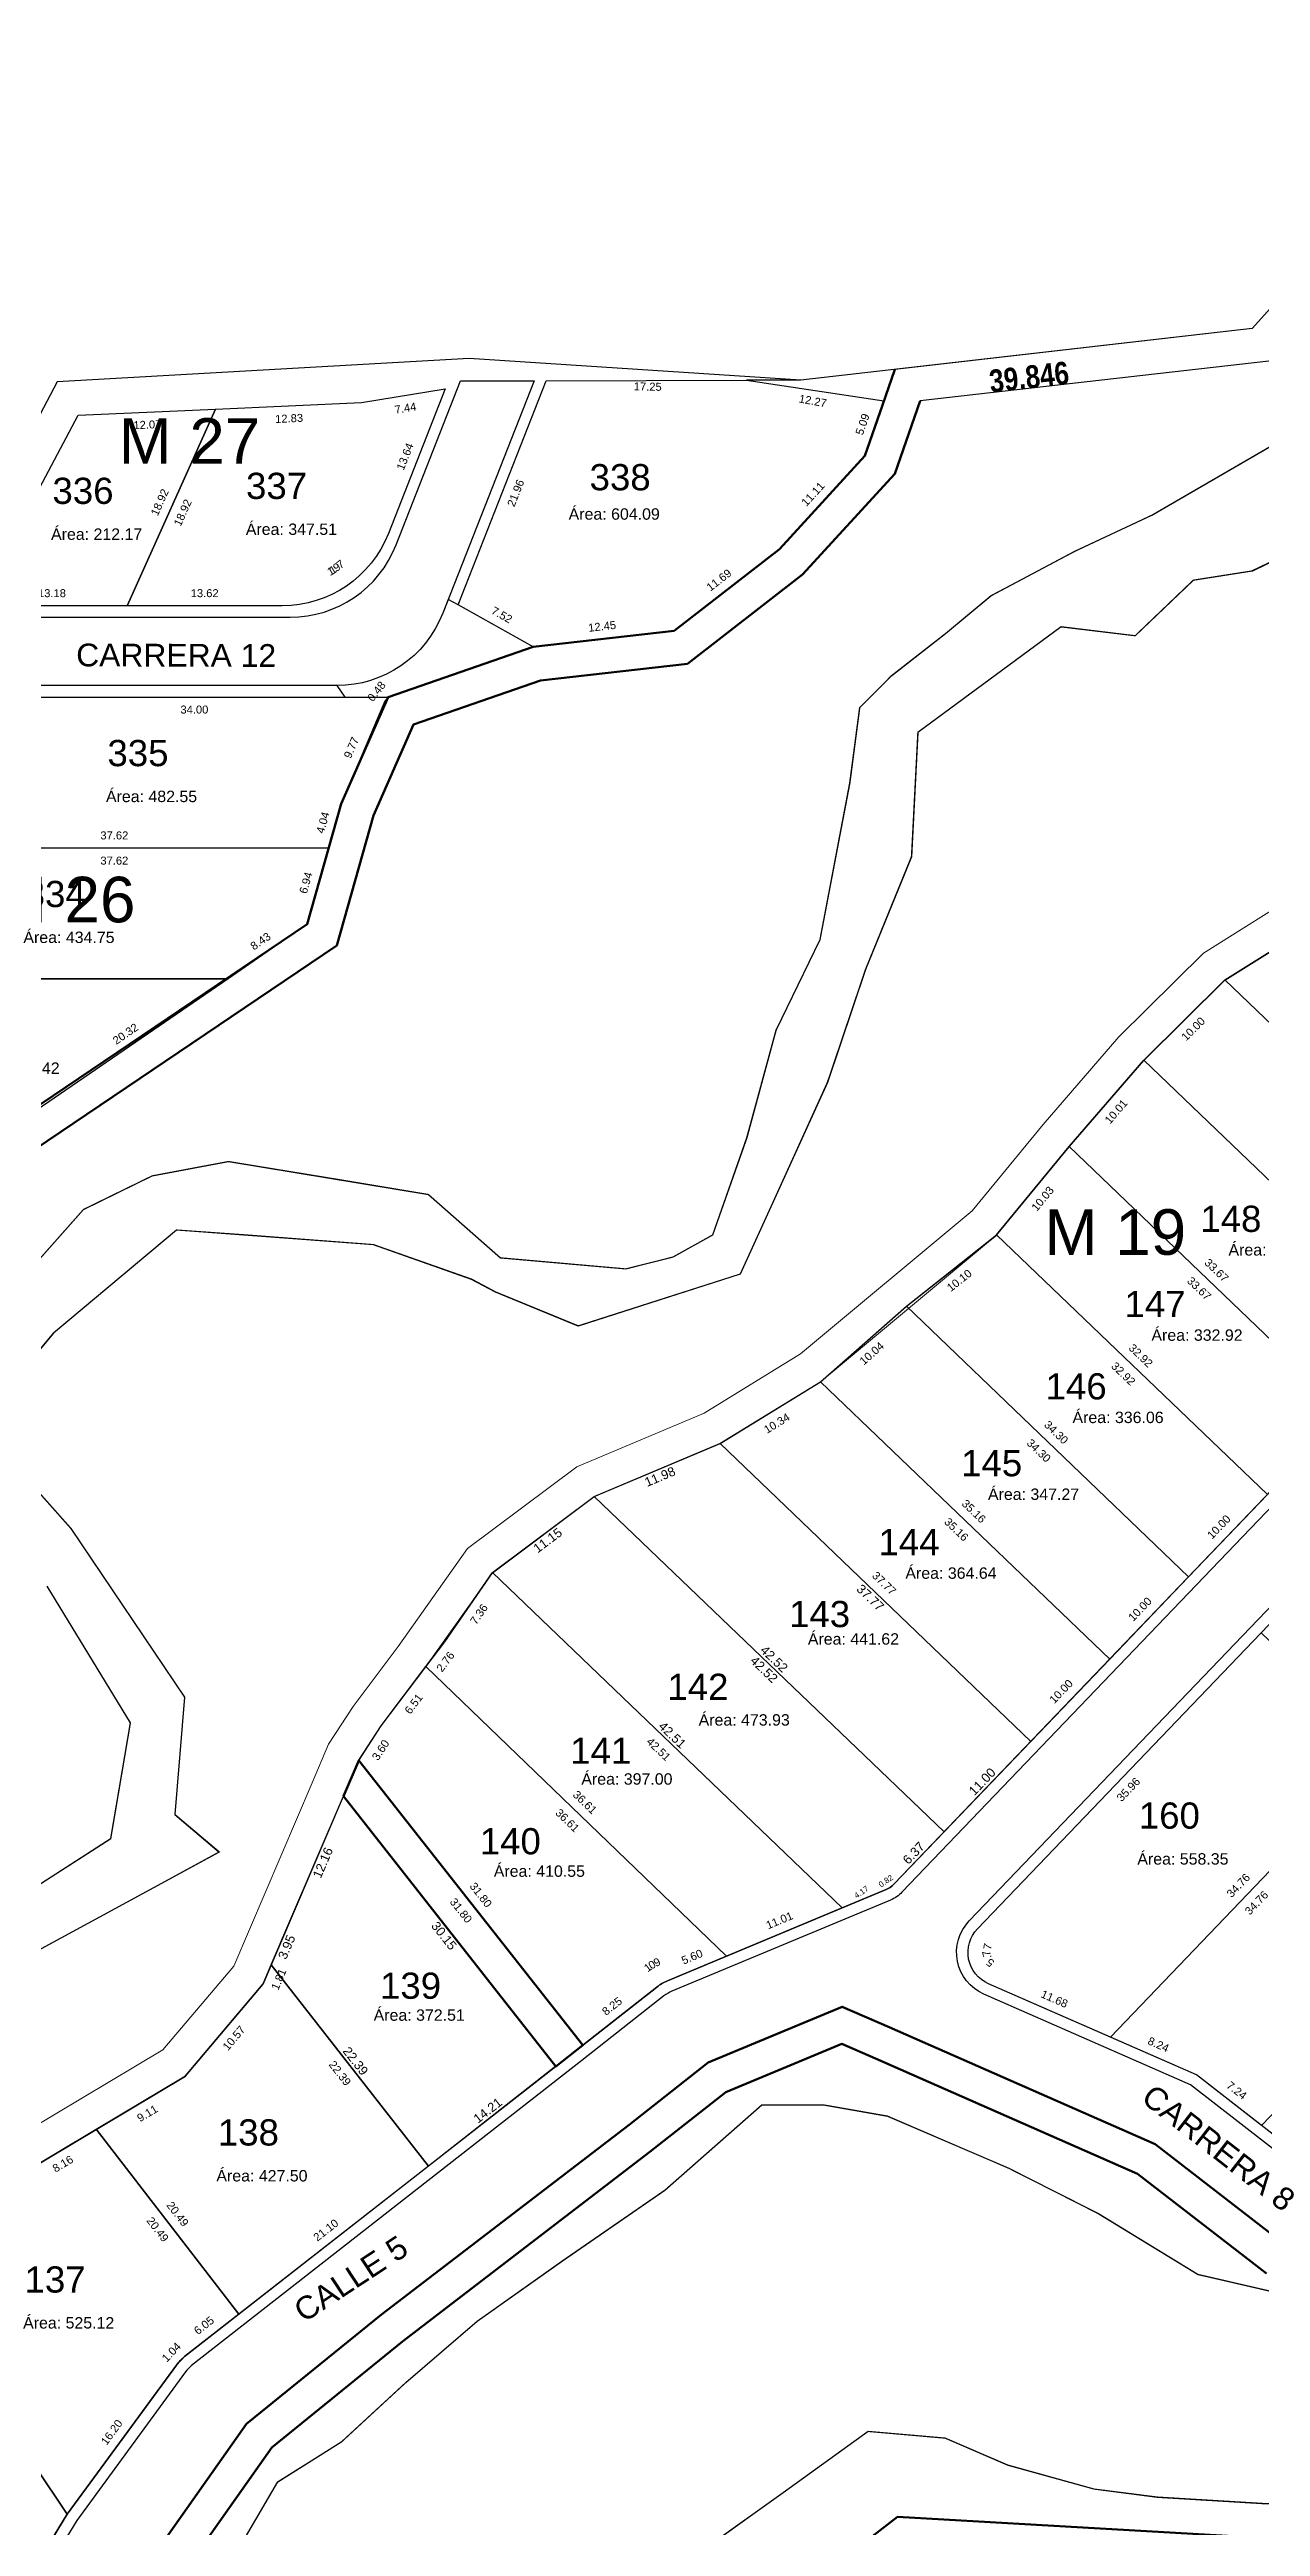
# Model space of a CAD drawing. Header units: metres. Extents: x 859577 to 860336, y 1645916 to 1646650.
# Drawn here: x 860039.6 to 860145.8, y 1646432.4 to 1646649.6 of the extents above; entities that cross this region are included whole.
import ezdxf
from ezdxf.enums import TextEntityAlignment as Align

# ---------------------------------------------------------------- set-up
doc = ezdxf.new("R2010")
doc.units = ezdxf.units.M
for name, color, linetype in [('_LINDERO', 6, 'Continuous'), ('_SENDERO', 5, 'Continuous'), ('A-CALZADA', 252, 'Continuous'), ('A-MZ_6', 2, 'Continuous'), ('A-NUMERO LOTE', 251, 'Continuous'), ('A-SENDEROS', 97, 'Continuous'), ('A-ZONA VERDE', 103, 'Continuous'), ('C-PROP', 7, 'Continuous'), ('C-PROP-LINE', 230, 'Continuous'), ('C-PROP-LINE-TEXT', 7, 'Continuous'), ('CVL_CUADCON_TIT', 7, 'Continuous'), ('GUEVARA_TEXTOS', 4, 'Continuous')]:
    doc.layers.add(name, color=color, linetype=linetype)
doc.layers.add('A-VIA', color=30, linetype='Continuous', lineweight=30)
doc.styles.add('ARIAL', font='arial.ttf')
doc.styles.add('Narrow-Negrita', font='ARIALNB.TTF')
doc.styles.get("Standard").update_dxf_attribs({"font": 'arial.ttf'})

msp = doc.modelspace()

# ---------------------------------------------------------------- linework, layer by layer
at = {"color": 1, "lineweight": 50, "flags": 128}
msp.add_lwpolyline([(860112.63081, 1646618.44399), (860113.71355, 1646621.58732)], dxfattribs=at)
at = {"layer": '_LINDERO', "color": 7, "flags": 128}
for points in [[(860335.912, 1646416.565), (860330.034, 1646469.536), (860323.18, 1646554.768), (860316.866, 1646639.341), (860266.475, 1646638.618), (860223.477, 1646636.386), (860200.552, 1646649.65), (860183.224, 1646646.633), (860170.998, 1646646.134), (860159.878, 1646641.568), (860145.068, 1646625.172), (860105.48, 1646620.646), (860076.36964, 1646622.55813), (860040.216, 1646620.497), (860010.388, 1646563.794), (859983.268, 1646512.56), (859956.217, 1646474.82), (859894.378, 1646431.79)], [(860094.80219, 1646136.08319), (860126.61658, 1646172.93886), (860169.52798, 1646223.94869), (860217.74468, 1646281.42215), (860242.90712, 1646311.40794), (860295.39524, 1646375.129), (860332.78395, 1646417.55301), (860327.04729, 1646469.25026), (860320.18897, 1646554.53609), (860314.08463, 1646636.30078), (860266.57431, 1646635.61912), (860222.74438, 1646633.34393), (860199.99292, 1646646.50752), (860183.54385, 1646643.64356), (860171.64852, 1646643.15805), (860161.64765, 1646639.05158), (860146.53465, 1646622.32014), (860115.93388, 1646618.82162)]]:
    msp.add_lwpolyline(points, dxfattribs=at)
at = {"layer": 'A-CALZADA'}
for points in [[(859853.92, 1646403.366), (859956.217, 1646474.82), (859983.268, 1646512.56), (860029.35447, 1646599.84925), (860060.6599, 1646599.84925, 0.30840935), (860069.96797, 1646606.19415), (860075.61617, 1646620.57782), (860082.06797, 1646620.59255), (860074.0579, 1646600.19415, -0.30840935), (860064.74983, 1646593.84925), (860034.66269, 1646593.84925, 0.277469464), (860032.01309, 1646592.25624), (859986.21303, 1646506.00688), (859960.90358, 1646470.58737, -0.086133616), (859958.46872, 1646468.18577), (859858.9857, 1646399.14604, 0.073457485)], [(860219.03738, 1646597.19394), (860114.34973, 1646487.99996, -0.103191142), (860113.33905, 1646487.30732), (860094.15637, 1646479.30633, 0.067951641), (860093.4564, 1646478.8954), (860086.26961, 1646473.24194), (860052.02518, 1646446.47427, 0.06453702), (860051.49335, 1646445.91574), (860041.94433, 1646432.87467), (860033.56659, 1646419.19457, -0.111810537)]]:
    msp.add_lwpolyline(points, format="xyb", dxfattribs=at)
at = {"layer": 'A-CALZADA', "color": 251, "true_color": 0x636466, "flags": 128}
msp.add_lwpolyline([(859853.92, 1646403.366), (859956.217, 1646474.82), (859983.268, 1646512.56), (860029.35447, 1646599.84925), (860060.6599, 1646599.84925, 0.30840935), (860069.96797, 1646606.19415), (860075.61617, 1646620.57782), (860082.06797, 1646620.59255), (860074.0579, 1646600.19415, -0.30840935), (860064.74983, 1646593.84925), (860034.66269, 1646593.84925, 0.277469464), (860032.01309, 1646592.25624), (859986.21303, 1646506.00688), (859981.03792, 1646498.76453), (859960.90358, 1646470.58737, -0.086133616), (859958.46872, 1646468.18577), (859863.98062, 1646402.61244)], format="xyb", dxfattribs=at)
at = {"layer": 'A-CALZADA'}
msp.add_lwpolyline([(860197.16088, 1646559.92604), (860236.1405, 1646522.55507, -0.414213562), (860236.25966, 1646516.89947), (860184.46159, 1646462.87173, -0.219336247), (860181.34552, 1646461.64649), (860153.59627, 1646463.2356), (860150.84594, 1646463.35393, -0.15553423), (860148.56481, 1646464.19073), (860139.66516, 1646471.10051), (860121.53285, 1646479.05587, -0.521144042), (860120.25256, 1646485.48705), (860191.50529, 1646559.80688, -0.414213562)], format="xyb", close=True, dxfattribs=at)
msp.add_lwpolyline([(860197.16088, 1646559.92604), (860236.1405, 1646522.55507, -0.414213562), (860236.25966, 1646516.89947), (860184.46159, 1646462.87173, -0.219336247), (860181.34552, 1646461.64649), (860153.59627, 1646463.2356), (860150.84594, 1646463.35393, -0.15553423), (860148.56481, 1646464.19073), (860139.66516, 1646471.10051), (860121.53285, 1646479.05587, -0.521144042), (860120.25256, 1646485.48705), (860191.50529, 1646559.80688, -0.414213562)], format="xyb", close=True, dxfattribs=at)
msp.add_lwpolyline([(860040.98174, 1646418.86329), (860056.83487, 1646441.36195), (860068.66996, 1646450.95167), (860090.39964, 1646467.58794), (860097.35508, 1646473.056), (860109.10448, 1646477.95662), (860113.23134, 1646476.146), (860136.57322, 1646465.90498), (860147.40317, 1646457.4965), (860153.47896, 1646457.23509), (860175.53825, 1646457.12869), (860193.13637, 1646452.83307), (860206.1518, 1646443.19712), (860210.48103, 1646448.04724)], dxfattribs=at)
msp.add_lwpolyline([(860040.98174, 1646418.86329), (860056.83487, 1646441.36195), (860068.66996, 1646450.95167), (860090.39964, 1646467.58794), (860097.35508, 1646473.056), (860109.10448, 1646477.95662), (860113.23134, 1646476.146), (860136.57322, 1646465.90498), (860147.40317, 1646457.4965), (860153.47896, 1646457.23509), (860175.53825, 1646457.12869), (860193.13637, 1646452.83307), (860206.1518, 1646443.19712), (860210.48103, 1646448.04724)], dxfattribs=at)
at = {"layer": 'A-MZ_6'}
msp.add_lwpolyline([(860032.7138, 1646419.71682), (860041.1131, 1646433.43214), (860050.68652, 1646446.50652, -0.065126174), (860051.40293, 1646447.25713), (860085.65254, 1646474.02886), (860092.83813, 1646479.68137, -0.067951641), (860093.77142, 1646480.22926), (860112.9541, 1646488.23025, 0.103191142), (860113.62788, 1646488.69202), (860218.64299, 1646598.22754, -0.224637545), (860226.6348, 1646601.27704), (860318.63223, 1646594.14094)], format="xyb", dxfattribs=at)
msp.add_lwpolyline([(860032.7138, 1646419.71682), (860041.1131, 1646433.43214), (860050.68652, 1646446.50652, -0.065126174), (860051.40293, 1646447.25713), (860085.65254, 1646474.02886), (860092.83813, 1646479.68137, -0.067951641), (860093.77142, 1646480.22926), (860112.9541, 1646488.23025, 0.103191142), (860113.62788, 1646488.69202), (860218.64299, 1646598.22754, -0.224637545), (860226.6348, 1646601.27704), (860318.63223, 1646594.14094)], format="xyb", dxfattribs=at)
msp.add_lwpolyline([(860196.46883, 1646559.20419), (860235.44845, 1646521.83322, -0.414213562), (860235.53782, 1646517.59153), (860183.73974, 1646463.56378, -0.219336247), (860181.40269, 1646462.64485), (860153.64635, 1646464.23437), (860150.88892, 1646464.353, -0.15553423), (860149.17808, 1646464.9806), (860140.18048, 1646471.96643), (860121.93463, 1646479.97161, -0.521144042), (860120.97441, 1646484.795), (860192.22713, 1646559.11482, -0.414213562)], format="xyb", close=True, dxfattribs=at)
msp.add_lwpolyline([(860196.46883, 1646559.20419), (860235.44845, 1646521.83322, -0.414213562), (860235.53782, 1646517.59153), (860183.73974, 1646463.56378, -0.219336247), (860181.40269, 1646462.64485), (860153.64635, 1646464.23437), (860150.88892, 1646464.353, -0.15553423), (860149.17808, 1646464.9806), (860140.18048, 1646471.96643), (860121.93463, 1646479.97161, -0.521144042), (860120.97441, 1646484.795), (860192.22713, 1646559.11482, -0.414213562)], format="xyb", close=True, dxfattribs=at)
at = {"layer": 'A-SENDEROS', "lineweight": 9, "flags": 128}
for points in [[(860335.912, 1646416.565), (860330.034, 1646469.536), (860323.18, 1646554.768), (860316.866, 1646639.341), (860266.475, 1646638.618), (860223.477, 1646636.386), (860200.552, 1646649.65), (860183.224, 1646646.633), (860170.998, 1646646.134), (860159.878, 1646641.568), (860145.068, 1646625.172), (860113.71355, 1646621.58732), (860112.63081, 1646618.44399), (860111.10237, 1646614.00673), (860103.58871, 1646605.81687), (860094.34843, 1646598.64828), (860081.97851, 1646597.24696), (860069.26391, 1646592.84925), (860065.1479, 1646583.47602), (860062.16952, 1646572.90974), (860022.0204, 1646545.8368)], [(860024.30313, 1646543.75774), (860064.75862, 1646571.03727), (860067.97872, 1646582.46107), (860071.4836, 1646590.44261), (860082.64573, 1646594.30336), (860095.52238, 1646595.76208), (860105.62793, 1646603.60196), (860113.73535, 1646612.43901), (860115.93388, 1646618.82162), (860146.53465, 1646622.32014), (860161.64765, 1646639.05158), (860171.64852, 1646643.15805), (860183.54385, 1646643.64356), (860199.99292, 1646646.50752), (860222.74438, 1646633.34393), (860266.57431, 1646635.61912), (860314.08463, 1646636.30078), (860320.18897, 1646554.53609), (860327.04729, 1646469.25026), (860332.78395, 1646417.55301)], [(860149.83477, 1646576.04388), (860140.79125, 1646570.38472), (860133.37622, 1646563.03888), (860126.73655, 1646555.34056), (860120.51007, 1646547.77552), (860105.43882, 1646535.2251), (860097.00402, 1646530.03092), (860085.83377, 1646525.32779), (860076.23081, 1646518.14669), (860070.15376, 1646509.55433), (860066.20631, 1646504.30486), (860064.04405, 1646500.99055), (860062.58633, 1646497.59443), (860055.7124, 1646481.52642), (860049.50581, 1646474.17858), (860035.38509, 1646465.7501)], [(860036.64722, 1646463.00968), (860051.47402, 1646471.8596), (860058.29399, 1646479.9336), (860065.34382, 1646496.4128), (860066.69845, 1646499.56874), (860068.66419, 1646502.58183), (860072.5778, 1646507.78629), (860078.40667, 1646516.02776), (860087.33633, 1646522.70536), (860098.38071, 1646527.35549), (860107.19411, 1646532.78281), (860122.64689, 1646545.65094), (860129.0309, 1646553.40739), (860135.57115, 1646560.99044), (860142.66554, 1646568.01862), (860151.4235, 1646573.49909)], [(860147.40317, 1646457.4965), (860136.57322, 1646465.90498), (860113.23134, 1646476.146), (860109.10448, 1646477.95662), (860097.35508, 1646473.056), (860090.39964, 1646467.58794), (860068.66996, 1646450.95167), (860056.83487, 1646441.36195), (860040.98175, 1646418.86329)], [(860146.31876, 1646454.54038), (860135.02725, 1646463.30722), (860112.02602, 1646473.39878), (860109.07463, 1646474.69367), (860098.88754, 1646470.44469), (860092.23861, 1646465.2176), (860070.52649, 1646448.59477), (860059.04724, 1646439.29338), (860044.00563, 1646417.94642)], [(860099.24537, 1646421.81979), (860113.96539, 1646433.20721), (860174.92125, 1646429.68228)]]:
    msp.add_lwpolyline(points, dxfattribs=at)
for points in [[(859872.81917, 1646407.51687), (859959.03887, 1646467.36422, 0.086085598), (859961.71721, 1646470.00598), (859982.0976, 1646498.52749), (859995.4244, 1646498.52749), (860004.56212, 1646500.22135), (860020.80867, 1646514.18514), (860014.02559, 1646531.20093), (860022.0204, 1646545.8368), (860062.16952, 1646572.90974), (860065.1479, 1646583.47602), (860069.26391, 1646592.84925), (860081.97851, 1646597.24696), (860094.34843, 1646598.64828), (860103.58871, 1646605.81687), (860111.10237, 1646614.00673), (860112.63081, 1646618.44399)], [(860115.93388, 1646618.82162), (860113.73535, 1646612.43901), (860105.62793, 1646603.60196), (860095.52238, 1646595.76208), (860082.64573, 1646594.30336), (860071.4836, 1646590.44261), (860067.97872, 1646582.46107), (860064.75862, 1646571.03727), (860024.30313, 1646543.75774), (860017.33484, 1646531.00109), (860024.3886, 1646513.30624), (860005.90419, 1646497.41903), (859995.70011, 1646495.52749), (859983.6411, 1646495.52749), (859964.15793, 1646468.26159, -0.086085598), (859960.74952, 1646464.89975), (859875.57863, 1646405.7804)]]:
    msp.add_lwpolyline(points, format="xyb", dxfattribs=at)
msp.add_lwpolyline([(860065.35099, 1646496.42944), (860083.98461, 1646472.71625), (860086.36046, 1646474.57399), (860066.68643, 1646499.55827)], close=True, dxfattribs=at)
at = {"layer": 'A-SENDEROS', "color": 7, "lineweight": 13, "true_color": 0xffffff}
for points in [[(860147.40317, 1646457.4965), (860136.57322, 1646465.90498), (860113.23134, 1646476.146), (860109.10448, 1646477.95662), (860097.35508, 1646473.056), (860090.39964, 1646467.58794), (860068.66996, 1646450.95167), (860056.83487, 1646441.36195), (860040.98175, 1646418.86329)], [(860044.00563, 1646417.94642), (860059.04724, 1646439.29338), (860070.52649, 1646448.59477), (860092.23861, 1646465.2176), (860098.88754, 1646470.44469), (860109.07463, 1646474.69367), (860112.02602, 1646473.39878), (860135.02725, 1646463.30722), (860146.31876, 1646454.54038)], [(860174.92125, 1646429.68228), (860113.96539, 1646433.20721), (860099.24537, 1646421.81979)]]:
    msp.add_lwpolyline(points, dxfattribs=at)
at = {"layer": 'A-VIA'}
msp.add_lwpolyline([(859853.92, 1646403.366), (859956.217, 1646474.82), (859983.268, 1646512.56), (860029.35447, 1646599.84925), (860060.6599, 1646599.84925, 0.30840935), (860069.96797, 1646606.19415), (860075.61617, 1646620.57782), (860082.06797, 1646620.59255), (860074.0579, 1646600.19415, -0.30840935), (860064.74983, 1646593.84925), (860034.66269, 1646593.84925, 0.277469464), (860032.01309, 1646592.25624), (859986.21303, 1646506.00688), (859981.03792, 1646498.76453), (859960.90358, 1646470.58737, -0.086133616), (859958.46872, 1646468.18577), (859863.98062, 1646402.61244)], format="xyb", dxfattribs=at)
msp.add_lwpolyline([(860197.16088, 1646559.92604), (860236.1405, 1646522.55507, -0.414213562), (860236.25966, 1646516.89947), (860184.46159, 1646462.87173, -0.219336247), (860181.34552, 1646461.64649), (860153.59627, 1646463.2356), (860150.84594, 1646463.35393, -0.15553423), (860148.56481, 1646464.19073), (860139.66516, 1646471.10051), (860121.53285, 1646479.05587, -0.521144042), (860120.25256, 1646485.48705), (860191.50529, 1646559.80688, -0.414213562)], format="xyb", close=True, dxfattribs=at)
msp.add_lwpolyline([(860197.16088, 1646559.92604), (860236.1405, 1646522.55507, -0.414213562), (860236.25966, 1646516.89947), (860184.46159, 1646462.87173, -0.219336247), (860181.34552, 1646461.64649), (860153.59627, 1646463.2356), (860150.84594, 1646463.35393, -0.15553423), (860148.56481, 1646464.19073), (860139.66516, 1646471.10051), (860121.53285, 1646479.05587, -0.521144042), (860120.25256, 1646485.48705), (860191.50529, 1646559.80688, -0.414213562)], format="xyb", close=True, dxfattribs=at)
msp.add_lwpolyline([(860040.98174, 1646418.86329), (860056.83487, 1646441.36195), (860068.66996, 1646450.95167), (860090.39964, 1646467.58794), (860097.35508, 1646473.056), (860109.10448, 1646477.95662), (860113.23134, 1646476.146), (860136.57322, 1646465.90498), (860147.40317, 1646457.4965), (860153.47896, 1646457.23509), (860175.53825, 1646457.12869), (860193.13637, 1646452.83307), (860206.1518, 1646443.19712), (860210.48103, 1646448.04724)], dxfattribs=at)
msp.add_lwpolyline([(860040.98174, 1646418.86329), (860056.83487, 1646441.36195), (860068.66996, 1646450.95167), (860090.39964, 1646467.58794), (860097.35508, 1646473.056), (860109.10448, 1646477.95662), (860113.23134, 1646476.146), (860136.57322, 1646465.90498), (860147.40317, 1646457.4965), (860153.47896, 1646457.23509), (860175.53825, 1646457.12869), (860193.13637, 1646452.83307), (860206.1518, 1646443.19712), (860210.48103, 1646448.04724)], dxfattribs=at)
at = {"layer": 'A-ZONA VERDE', "flags": 128}
msp.add_lwpolyline([(860159.878, 1646641.568), (860145.068, 1646625.172), (860105.48, 1646620.646), (860100.69544, 1646620.63508), (860112.76041, 1646618.82023), (860111.10237, 1646614.00673), (860103.58871, 1646605.81687), (860094.34843, 1646598.64828), (860081.97851, 1646597.24696), (860075.41865, 1646600.92353), (860074.53811, 1646601.41704), (860074.0579, 1646600.19415, -0.30840935), (860064.74983, 1646593.84925), (860065.45739, 1646592.84925), (860069.26391, 1646592.84925), (860068.96714, 1646592.47164), (860065.1479, 1646583.47602), (860062.16952, 1646572.90974), (860055.22601, 1646568.1249), (860038.46363, 1646556.6433)], format="xyb", dxfattribs=at)
at = {"layer": 'A-ZONA VERDE', "color": 5, "const_width": 0.1}
for points in [[(860035.716, 1646540.20808), (860042.529, 1646547.894), (860048.56, 1646550.844), (860055.252, 1646552.101), (860065.394, 1646550.443), (860072.806, 1646549.208), (860079.109, 1646543.654), (860090.117, 1646542.681), (860094.282, 1646543.727), (860097.752, 1646545.672), (860100.748, 1646554.164), (860103.313, 1646563.622), (860107.169, 1646571.591), (860109.785, 1646585.302), (860110.653, 1646591.94), (860113.44658, 1646594.74346), (860118.16442, 1646598.42165), (860122.14182, 1646601.72864), (860129.52696, 1646605.63377), (860136.264, 1646608.799), (860152.573, 1646618.26)], [(860149.94667, 1646606.26248), (860145.02748, 1646603.90512), (860139.902, 1646603.101), (860134.801, 1646598.222), (860128.30934, 1646599.00101), (860115.737, 1646589.749), (860115.176, 1646578.852), (860111.152, 1646568.976), (860107.806, 1646559.06), (860100.166, 1646542.233), (860085.948, 1646537.686), (860078.686, 1646540.666), (860076.598, 1646541.782), (860067.991, 1646544.809), (860056.682, 1646545.671), (860050.688, 1646546.093), (860039.88894, 1646537.05616), (860036.19571, 1646532.62857)], [(860037.50702, 1646524.34887), (860041.443, 1646519.913), (860051.409, 1646505.127), (860050.558, 1646494.827), (860054.452, 1646491.542), (860047.452, 1646487.724), (860037.17, 1646482.147)], [(860037.249, 1646487.768), (860044.935, 1646492.722), (860046.654, 1646502.846), (860039.342, 1646514.842)], [(860053.596, 1646426.023), (860059.58161, 1646436.28125), (860065.20175, 1646439.80043), (860070.82614, 1646444.98612), (860077.07525, 1646450.36649), (860084.55257, 1646455.66668), (860093.55556, 1646461.87584), (860102.054, 1646469.353), (860107.43263, 1646469.35088), (860113.07889, 1646468.36157), (860123.71147, 1646463.78146), (860131.63092, 1646459.78758), (860140.332, 1646454.468), (860150.70603, 1646452.06911), (860164.169, 1646450.716), (860174.56, 1646451.017), (860184.45795, 1646448.29198), (860192.1795, 1646446.09255), (860200.69004, 1646440.78827), (860206.569, 1646435.423), (860210.6, 1646432.311), (860217.358, 1646432.307), (860229.94524, 1646434.13603), (860237.79, 1646431.485)], [(860183.216, 1646430.93), (860170.741, 1646434.247), (860161.95683, 1646434.25097), (860145.96955, 1646434.36192), (860136.75468, 1646434.91669), (860131.20352, 1646435.63788), (860123.6313, 1646437.73062), (860118.141, 1646440.103), (860111.376, 1646440.695), (860103.918, 1646435.317), (860098.115, 1646431.15)]]:
    msp.add_lwpolyline(points, dxfattribs=at)
at = {"layer": 'A-ZONA VERDE', "flags": 128}
for points in [[(860035.716, 1646540.20808), (860042.529, 1646547.894), (860048.56, 1646550.844), (860055.252, 1646552.101), (860072.806, 1646549.208), (860079.109, 1646543.654), (860090.117, 1646542.681), (860094.282, 1646543.727), (860097.752, 1646545.672), (860100.748, 1646554.164), (860103.313, 1646563.622), (860107.169, 1646571.591), (860109.785, 1646585.302), (860110.653, 1646591.94), (860113.44658, 1646594.74346), (860118.16442, 1646598.42165), (860122.14182, 1646601.72864), (860129.52696, 1646605.63377), (860136.264, 1646608.799), (860152.573, 1646618.26)], [(860149.94667, 1646606.26248), (860145.10838, 1646603.88428), (860139.89517, 1646603.08394), (860134.79417, 1646598.20494), (860128.30934, 1646599.00101), (860115.73017, 1646589.73194), (860115.16917, 1646578.83494), (860111.14517, 1646568.95894), (860107.79917, 1646559.04294), (860100.15917, 1646542.21594), (860085.94117, 1646537.66894), (860078.67917, 1646540.64894), (860076.59117, 1646541.76494), (860067.98417, 1646544.79194), (860050.68117, 1646546.07594), (860039.88894, 1646537.05616), (860036.18888, 1646532.61151)], [(860036.64722, 1646463.00968), (860051.47402, 1646471.8596), (860058.29399, 1646479.9336), (860065.34416, 1646496.41237), (860083.98461, 1646472.71625), (860086.34792, 1646474.56418), (860066.6888, 1646499.55526), (860068.66419, 1646502.58183), (860072.57097, 1646507.76923), (860074.22873, 1646509.97377), (860078.40667, 1646516.02776), (860087.33633, 1646522.70536), (860087.33633, 1646522.70536), (860098.38071, 1646527.35549), (860107.18729, 1646532.76575), (860114.72885, 1646539.38882), (860122.64689, 1646545.65094), (860129.02407, 1646553.39033), (860135.56433, 1646560.97338), (860142.66554, 1646568.01862), (860151.41668, 1646573.48203)], [(860037.50019, 1646524.33181), (860041.43617, 1646519.89594), (860051.40217, 1646505.10994), (860050.55117, 1646494.80994), (860054.44517, 1646491.52494), (860037.16317, 1646482.12994)], [(860037.249, 1646487.768), (860044.935, 1646492.722), (860046.654, 1646502.846), (860039.342, 1646514.842)], [(860147.40317, 1646457.4965), (860136.57322, 1646465.90498), (860109.10448, 1646477.95662), (860097.35508, 1646473.056), (860090.39964, 1646467.58794), (860068.66996, 1646450.95167), (860056.83487, 1646441.36195), (860040.98174, 1646418.86329)], [(860147.40317, 1646457.4965), (860136.57322, 1646465.90498), (860109.10448, 1646477.95662), (860097.35508, 1646473.056), (860090.39964, 1646467.58794), (860068.66996, 1646450.95167), (860056.83487, 1646441.36195), (860040.98174, 1646418.86329)]]:
    msp.add_lwpolyline(points, dxfattribs=at)
at = {"layer": 'A-ZONA VERDE'}
for points in [[(860053.596, 1646426.023), (860059.58161, 1646436.28125), (860065.20175, 1646439.80043), (860070.82614, 1646444.98612), (860077.07525, 1646450.36649), (860084.55257, 1646455.66668), (860093.55556, 1646461.87584), (860102.054, 1646469.353), (860107.43263, 1646469.35088), (860113.07889, 1646468.36157), (860123.71147, 1646463.78146), (860131.63092, 1646459.78758), (860140.332, 1646454.468), (860150.70603, 1646452.06911), (860164.169, 1646450.716), (860174.56, 1646451.017), (860184.45795, 1646448.29198), (860192.1795, 1646446.09255), (860200.69004, 1646440.78827), (860206.569, 1646435.423), (860210.6, 1646432.311)], [(860183.216, 1646430.93), (860170.741, 1646434.247), (860161.95683, 1646434.25097), (860145.96955, 1646434.36192), (860136.75468, 1646434.91669), (860131.20352, 1646435.63788), (860123.6313, 1646437.73062), (860118.141, 1646440.103), (860111.376, 1646440.695), (860103.918, 1646435.317), (860098.115, 1646431.15)]]:
    msp.add_lwpolyline(points, dxfattribs=at)
at = {"layer": 'C-PROP-LINE', "color": 2, "lineweight": 30}
for points in [[(860054.11787, 1646618.10745), (860066.93329, 1646618.67288), (860074.27106, 1646619.88827), (860069.28632, 1646607.19415, -0.30840935), (860059.97824, 1646600.84925), (860046.35591, 1646600.84925)], [(860054.11787, 1646618.10745), (860066.93329, 1646618.67288), (860074.27106, 1646619.88827), (860069.28632, 1646607.19415, -0.30840935), (860059.97824, 1646600.84925), (860046.35591, 1646600.84925)], [(860069.26391, 1646592.84925), (860068.96714, 1646592.47164), (860065.1479, 1646583.47602), (860064.05222, 1646579.58891), (860026.42808, 1646579.6065), (860032.61432, 1646591.25624, -0.277469464), (860035.26392, 1646592.84925)], [(860069.26391, 1646592.84925), (860068.96714, 1646592.47164), (860065.1479, 1646583.47602), (860064.05222, 1646579.58891), (860026.42808, 1646579.6065), (860032.61432, 1646591.25624, -0.277469464), (860035.26392, 1646592.84925)], [(860112.9541, 1646488.23025), (860109.10145, 1646486.62333), (860078.4135, 1646516.04482), (860087.34315, 1646522.72242), (860118.03917, 1646493.29319), (860113.62788, 1646488.69202, -0.103191142)], [(860156.68712, 1646500.3704), (860132.63094, 1646475.27871), (860121.93463, 1646479.97161, -0.521144042), (860120.97441, 1646484.795), (860145.85945, 1646510.75122)], [(860156.68712, 1646500.3704), (860132.63094, 1646475.27871), (860121.93463, 1646479.97161, -0.521144042), (860120.97441, 1646484.795), (860145.85945, 1646510.75122)], [(860072.5778, 1646507.78629), (860098.94394, 1646482.38669), (860093.77142, 1646480.22926, 0.067951641), (860092.83813, 1646479.68137), (860086.35475, 1646474.58125), (860066.69562, 1646499.57232), (860068.66419, 1646502.58183)], [(860072.5778, 1646507.78629), (860098.94394, 1646482.38669), (860093.77142, 1646480.22926, 0.067951641), (860092.83813, 1646479.68137), (860086.35475, 1646474.58125), (860066.69562, 1646499.57232), (860068.66419, 1646502.58183)]]:
    msp.add_lwpolyline(points, format="xyb", close=True, dxfattribs=at)
for points in [[(860075.41865, 1646600.92353), (860083.14327, 1646620.595), (860100.69544, 1646620.63508), (860112.76041, 1646618.82023), (860111.10237, 1646614.00673), (860103.58871, 1646605.81687), (860094.34843, 1646598.64828), (860081.97851, 1646597.24696)], [(860075.41865, 1646600.92353), (860083.14327, 1646620.595), (860100.69544, 1646620.63508), (860112.76041, 1646618.82023), (860111.10237, 1646614.00673), (860103.58871, 1646605.81687), (860094.34843, 1646598.64828), (860081.97851, 1646597.24696)], [(860046.35591, 1646600.84925), (860033.17941, 1646600.84925), (860042.06137, 1646617.5755), (860054.11787, 1646618.10745)], [(860046.35591, 1646600.84925), (860033.17941, 1646600.84925), (860042.06137, 1646617.5755), (860054.11787, 1646618.10745)], [(860062.16952, 1646572.90974), (860055.22601, 1646568.1249), (860020.33113, 1646568.1249), (860026.42808, 1646579.6065), (860064.05222, 1646579.58891)], [(860062.16952, 1646572.90974), (860055.22601, 1646568.1249), (860020.33113, 1646568.1249), (860026.42808, 1646579.6065), (860064.05222, 1646579.58891)], [(860174.09563, 1646551.76262), (860167.17508, 1646544.54417), (860142.67236, 1646568.03568), (860151.4235, 1646573.49909)], [(860174.09563, 1646551.76262), (860167.17508, 1646544.54417), (860142.67236, 1646568.03568), (860151.4235, 1646573.49909)], [(860014.23418, 1646556.6433), (860020.33113, 1646568.1249), (860055.22601, 1646568.1249), (860038.46363, 1646556.6433)], [(860014.23418, 1646556.6433), (860020.33113, 1646568.1249), (860055.22601, 1646568.1249), (860038.46363, 1646556.6433)], [(860167.17508, 1646544.54417), (860160.25453, 1646537.32572), (860135.57115, 1646560.99044), (860142.67236, 1646568.03568)], [(860167.17508, 1646544.54417), (860160.25453, 1646537.32572), (860135.57115, 1646560.99044), (860142.67236, 1646568.03568)], [(860129.0309, 1646553.40739), (860135.57115, 1646560.99044), (860160.25453, 1646537.32572), (860153.33398, 1646530.10727)], [(860129.0309, 1646553.40739), (860135.57115, 1646560.99044), (860160.25453, 1646537.32572), (860153.33398, 1646530.10727)], [(860153.33398, 1646530.10727), (860146.41343, 1646522.88883), (860122.65371, 1646545.668), (860129.0309, 1646553.40739)], [(860153.33398, 1646530.10727), (860146.41343, 1646522.88883), (860122.65371, 1646545.668), (860129.0309, 1646553.40739)], [(860114.73567, 1646539.40588), (860122.65371, 1646545.668), (860146.41343, 1646522.88883), (860139.49288, 1646515.67038)], [(860114.73567, 1646539.40588), (860122.65371, 1646545.668), (860146.41343, 1646522.88883), (860139.49288, 1646515.67038)], [(860139.49288, 1646515.67038), (860132.57233, 1646508.45193), (860107.19411, 1646532.78281), (860114.73567, 1646539.40588)], [(860139.49288, 1646515.67038), (860132.57233, 1646508.45193), (860107.19411, 1646532.78281), (860114.73567, 1646539.40588)], [(860107.19411, 1646532.78281), (860132.57233, 1646508.45193), (860125.65178, 1646501.23348), (860098.38754, 1646527.37255)], [(860107.19411, 1646532.78281), (860132.57233, 1646508.45193), (860125.65178, 1646501.23348), (860098.38754, 1646527.37255)], [(860098.38754, 1646527.37255), (860125.65178, 1646501.23348), (860118.03917, 1646493.29319), (860087.34315, 1646522.72242)], [(860098.38754, 1646527.37255), (860125.65178, 1646501.23348), (860118.03917, 1646493.29319), (860087.34315, 1646522.72242)], [(860109.10145, 1646486.62333), (860098.94394, 1646482.38669), (860072.5778, 1646507.78629), (860074.23555, 1646509.99083), (860078.4135, 1646516.04482)], [(860109.10145, 1646486.62333), (860098.94394, 1646482.38669), (860072.5778, 1646507.78629), (860074.23555, 1646509.99083), (860078.4135, 1646516.04482)], [(860167.51479, 1646489.98957), (860145.90173, 1646467.52439), (860140.18048, 1646471.96643), (860132.63094, 1646475.27871), (860156.68712, 1646500.3704)], [(860167.51479, 1646489.98957), (860145.90173, 1646467.52439), (860140.18048, 1646471.96643), (860132.63094, 1646475.27871), (860156.68712, 1646500.3704)], [(860060.53888, 1646485.25879), (860065.35099, 1646496.42944), (860083.99144, 1646472.73332), (860072.79698, 1646463.98011), (860059.00441, 1646481.61941)], [(860056.17239, 1646450.98525), (860043.65821, 1646467.20743), (860051.48084, 1646471.87666), (860058.30081, 1646479.95067), (860059.00441, 1646481.61941), (860072.79698, 1646463.98011)], [(860056.17239, 1646450.98525), (860043.65821, 1646467.20743), (860051.48084, 1646471.87666), (860058.30081, 1646479.95067), (860059.00441, 1646481.61941), (860072.79698, 1646463.98011)], [(860024.10939, 1646458.79881), (860036.65405, 1646463.02674), (860043.65821, 1646467.20743), (860056.17239, 1646450.98525), (860051.40293, 1646447.25713), (860050.68652, 1646446.50652), (860041.1131, 1646433.43214)], [(860024.10939, 1646458.79881), (860036.65405, 1646463.02674), (860043.65821, 1646467.20743), (860056.17239, 1646450.98525), (860051.40293, 1646447.25713), (860050.68652, 1646446.50652), (860041.1131, 1646433.43214)], [(860034.57194, 1646422.75099), (860014.12078, 1646454.24604), (860024.10939, 1646458.79881), (860041.1131, 1646433.43214)], [(860034.57194, 1646422.75099), (860014.12078, 1646454.24604), (860024.10939, 1646458.79881), (860041.1131, 1646433.43214)]]:
    msp.add_lwpolyline(points, close=True, dxfattribs=at)
at = {"layer": 'CVL_CUADCON_TIT', "color": 7, "lineweight": 20, "ltscale": 0.5, "true_color": 0xffffff, "flags": 128}
for points in [[(860335.912, 1646416.565), (860330.034, 1646469.536), (860323.18, 1646554.768), (860316.866, 1646639.341), (860266.475, 1646638.618), (860223.477, 1646636.386), (860200.552, 1646649.65), (860183.224, 1646646.633), (860170.998, 1646646.134), (860159.878, 1646641.568), (860145.068, 1646625.172), (860113.71355, 1646621.58732), (860112.63081, 1646618.44399), (860111.10237, 1646614.00673), (860103.58871, 1646605.81687), (860094.34843, 1646598.64828), (860081.97851, 1646597.24696), (860069.26391, 1646592.84925), (860065.1479, 1646583.47602), (860062.16952, 1646572.90974), (860022.0204, 1646545.8368)], [(860024.30313, 1646543.75774), (860064.75862, 1646571.03727), (860067.97872, 1646582.46107), (860071.4836, 1646590.44261), (860082.64573, 1646594.30336), (860095.52238, 1646595.76208), (860105.62793, 1646603.60196), (860113.73535, 1646612.43901), (860115.93388, 1646618.82162), (860146.53465, 1646622.32014), (860161.64765, 1646639.05158), (860171.64852, 1646643.15805), (860183.54385, 1646643.64356), (860199.99292, 1646646.50752), (860222.74438, 1646633.34393), (860266.57431, 1646635.61912), (860314.08463, 1646636.30078), (860320.18897, 1646554.53609), (860327.04729, 1646469.25026), (860332.78395, 1646417.55301)]]:
    msp.add_lwpolyline(points, dxfattribs=at)
at = {"layer": 'CVL_CUADCON_TIT', "color": 78, "lineweight": 50, "flags": 128}
for points in [[(859872.81917, 1646407.51687), (859959.03887, 1646467.36422, 0.086085598), (859961.71721, 1646470.00598), (859982.0976, 1646498.52749), (859995.4244, 1646498.52749), (860004.56212, 1646500.22135), (860020.80867, 1646514.18514), (860014.02559, 1646531.20093), (860022.0204, 1646545.8368), (860062.16952, 1646572.90974), (860065.1479, 1646583.47602), (860069.26391, 1646592.84925), (860081.97851, 1646597.24696), (860094.34843, 1646598.64828), (860103.58871, 1646605.81687), (860111.10237, 1646614.00673), (860112.63081, 1646618.44399)], [(860115.93388, 1646618.82162), (860113.73535, 1646612.43901), (860105.62793, 1646603.60196), (860095.52238, 1646595.76208), (860082.64573, 1646594.30336), (860071.4836, 1646590.44261), (860067.97872, 1646582.46107), (860064.75862, 1646571.03727), (860024.30313, 1646543.75774), (860017.33484, 1646531.00109), (860024.3886, 1646513.30624), (860005.90419, 1646497.41903), (859995.70011, 1646495.52749), (859983.6411, 1646495.52749), (859964.15793, 1646468.26159, -0.086085598), (859960.74952, 1646464.89975), (859875.57863, 1646405.7804)]]:
    msp.add_lwpolyline(points, format="xyb", dxfattribs=at)
at = {"layer": 'CVL_CUADCON_TIT', "color": 7, "lineweight": 18, "true_color": 0xffffff, "flags": 128}
for points in [[(860149.83477, 1646576.04388), (860140.79125, 1646570.38472), (860133.37622, 1646563.03888), (860126.73655, 1646555.34056), (860120.51007, 1646547.77552), (860105.43882, 1646535.2251), (860097.00402, 1646530.03092), (860085.83377, 1646525.32779), (860076.23081, 1646518.14669), (860070.15376, 1646509.55433), (860066.20631, 1646504.30486), (860064.04405, 1646500.99055), (860062.58633, 1646497.59443), (860055.7124, 1646481.52642), (860049.50581, 1646474.17858), (860035.38509, 1646465.7501)], [(860036.64722, 1646463.00968), (860051.47402, 1646471.8596), (860058.29399, 1646479.9336), (860065.34382, 1646496.4128), (860066.69845, 1646499.56874), (860068.66419, 1646502.58183), (860072.5778, 1646507.78629), (860078.40667, 1646516.02776), (860087.33633, 1646522.70536), (860098.38071, 1646527.35549), (860107.19411, 1646532.78281), (860122.64689, 1646545.65094), (860129.0309, 1646553.40739), (860135.57115, 1646560.99044), (860142.66554, 1646568.01862), (860151.4235, 1646573.49909)]]:
    msp.add_lwpolyline(points, dxfattribs=at)
at = {"layer": 'CVL_CUADCON_TIT', "color": 78, "lineweight": 50, "flags": 128}
msp.add_lwpolyline([(860065.35099, 1646496.42944), (860083.98461, 1646472.71625), (860086.36046, 1646474.57399), (860066.68643, 1646499.55827)], close=True, dxfattribs=at)
for points in [[(860147.40317, 1646457.4965), (860136.57322, 1646465.90498), (860113.23134, 1646476.146), (860109.10448, 1646477.95662), (860097.35508, 1646473.056), (860090.39964, 1646467.58794), (860068.66996, 1646450.95167), (860056.83487, 1646441.36195), (860040.98175, 1646418.86329)], [(860146.31876, 1646454.54038), (860135.02725, 1646463.30722), (860112.02602, 1646473.39878), (860109.07463, 1646474.69367), (860098.88754, 1646470.44469), (860092.23861, 1646465.2176), (860070.52649, 1646448.59477), (860059.04724, 1646439.29338), (860044.00563, 1646417.94642)], [(860099.24537, 1646421.81979), (860113.96539, 1646433.20721), (860174.92125, 1646429.68228)]]:
    msp.add_lwpolyline(points, dxfattribs=at)

# ---------------------------------------------------------------- texts
at = {"char_height": 1, "attachment_point": 5, "style": 'ARIAL'}
for s, insert in [('Área: 441.62', (860110.08923, 1646510.20967)), ('Área: 473.93', (860100.50403, 1646503.10936)), ('Área: 372.51', (860071.99092, 1646477.21405))]:
    msp.add_mtext(s, dxfattribs=dict(at, insert=insert))
at = {"layer": '_SENDERO', "color": 7, "style": 'Narrow-Negrita'}
msp.add_text('39.846', height=2, rotation=6.5221692, dxfattribs=at).set_placement((860125.50118, 1646620.92194), align=Align.MIDDLE)
msp.add_text('39.846', height=2, rotation=6.5221692, dxfattribs=at).set_placement((860125.50118, 1646620.92194), align=Align.MIDDLE)
at = {"layer": 'A-MZ_6', "color": 6, "char_height": 4, "attachment_point": 1, "style": 'ARIAL'}
for s, heights, insert in [('M 27', [-4.0191], (860045.61852, 1646617.30856)), ('M 26', [-4.08458], (860034.67084, 1646577.08138)), ('M 19', [-4.08458], (860126.85897, 1646547.91396))]:
    msp.add_mtext_dynamic_manual_height_columns(s, width=20.3715264, gutter_width=1, heights=heights, dxfattribs=dict(at, insert=insert))
at = {"layer": 'A-NUMERO LOTE', "color": 251, "true_color": 0x636466, "style": 'ARIAL'}
for s, p in [(' 338', (860086.04615, 1646610.98237)), (' 336', (860038.91819, 1646609.78927)), (' 337', (860055.90107, 1646610.22209)), (' 335', (860043.74158, 1646586.78146)), (' 334', (860036.48087, 1646574.42098)), (' 148', (860139.63235, 1646545.92536)), (' 147', (860132.9843, 1646538.44644)), (' 146', (860126.05802, 1646531.22799)), (' 145', (860118.642, 1646524.4877)), (' 144', (860111.3958, 1646517.56695)), (' 143', (860103.54861, 1646511.25259)), (' 142', (860092.87038, 1646504.86882)), (' 141', (860084.3472, 1646499.26202)), (' 160', (860134.23482, 1646493.57377)), (' 140', (860076.40979, 1646491.32089)), (' 139', (860067.65754, 1646478.64905)), (' 138', (860053.42752, 1646465.77728)), (' 137', (860036.47, 1646452.8764))]:
    msp.add_text(s, height=2.3, dxfattribs=at).set_placement(p)
at = {"layer": 'A-VIA', "char_height": 2, "attachment_point": 1, "style": 'ARIAL'}
for s, width, insert, rotation in [('CARRERA 12', 18.9110769, (860041.89621, 1646597.54122), 359.8198538), ('CARRERA 8', 16.4729904, (860136.45071, 1646471.28735), 322.0204536), ('CALLE 5', 16.4729904, (860060.7663, 1646451.85991), 33.3384725)]:
    msp.add_mtext_dynamic_manual_height_columns(s, width=width, gutter_width=1, heights=[-2.06821], dxfattribs=dict(at, insert=insert, rotation=rotation))
at = {"layer": 'C-PROP', "color": 252, "true_color": 0x939598, "style": 'ARIAL'}
for s, p in [('Área: 347.51', (860056.77757, 1646607.071)), ('Área: 604.09', (860085.10021, 1646608.40348)), ('Área: 212.17', (860039.68868, 1646606.63818)), ('Área: 482.55', (860044.50635, 1646583.63037)), ('Área: 434.75', (860037.26078, 1646571.26989)), ('Área: 339.42', (860032.44288, 1646559.79182)), ('Área: 339.31', (860142.99485, 1646543.85281)), ('Área: 332.92', (860136.23589, 1646536.37389)), ('Área: 336.06', (860129.30797, 1646529.15544)), ('Área: 347.27', (860121.8944, 1646522.41516)), ('Área: 364.64', (860114.64575, 1646515.4944)), ('Área: 397.00', (860086.21435, 1646497.43228)), ('Área: 558.35', (860134.99795, 1646490.42268)), ('Área: 410.55', (860078.53299, 1646489.3502)), ('Área: 427.50', (860054.19228, 1646462.62619)), ('Área: 525.12', (860037.2364, 1646449.72531))]:
    msp.add_text(s, height=1, dxfattribs=at).set_placement(p)
at = {"layer": 'C-PROP-LINE-TEXT', "color": 252, "linetype": 'Continuous', "lineweight": 0, "true_color": 0x939598, "char_height": 0.7}
for s, insert, attachment_point, rotation in [('17.25', (860092.05124, 1646620.43174), 2, 358.7667047), ('12.27', (860106.59132, 1646619.16999), 2, 349.7833461), ('12.07', (860048.12268, 1646617.0922), 2, 2.5263181), ('12.83', (860060.55864, 1646617.64089), 2, 2.526318), ('7.44', (860070.72473, 1646618.54066), 2, 9.4048032), ('5.09', (860111.22228, 1646616.65774), 8, 70.9934375), ('13.64', (860071.08058, 1646613.81534), 8, 68.5610069), ('18.92', (860049.55289, 1646609.78598), 8, 65.7839435), ('21.96', (860080.13067, 1646610.87121), 2, 68.5610069), ('11.11', (860106.79289, 1646610.41883), 8, 47.4656542), ('18.92', (860050.92089, 1646609.17072), 2, 65.7839435), ('1', (860064.15942, 1646603.44873), 7, 29.4657321), ('1', (860064.37015, 1646603.57181), 7, 31.110779), ('9', (860064.72146, 1646603.79575), 7, 33.9193956), ('.', (860064.57725, 1646603.70089), 7, 32.7558258), ('7', (860065.07569, 1646604.04734), 7, 36.8483815), ('11.69', (860098.50885, 1646602.82516), 8, 37.8042729), ('7.52', (860079.06526, 1646599.73949), 8, 330.7308921), ('12.45', (860088.07905, 1646598.69285), 8, 6.4631427), ('0.48', (860068.52584, 1646593.12388), 8, 51.8358814), ('9.77', (860066.36717, 1646588.26693), 8, 66.9955444), ('4.04', (860063.87819, 1646581.73594), 8, 74.2581174), ('37.62', (860045.2405, 1646580.34771), 8, 359.9732113), ('37.62', (860045.2398, 1646578.84771), 2, 359.9732113), ('6.94', (860062.389, 1646576.4528), 8, 74.2581174), ('8.43', (860058.2722, 1646571.13489), 8, 34.5710945), ('20.32', (860046.42099, 1646563.00286), 8, 34.4096707), ('10.00', (860139.64999, 1646563.98064), 2, 44.7733269), ('10.01', (860132.86897, 1646556.70908), 2, 49.2227725), ('10.03', (860126.42112, 1646549.06076), 2, 50.5117772), ('33.67', (860141.70148, 1646542.29872), 8, 316.2070001), ('10.10', (860119.15993, 1646541.94868), 2, 38.3393532), ('33.67', (860140.6634, 1646541.21595), 2, 316.2070001), ('10.04', (860111.4598, 1646535.53081), 2, 41.2898872), ('32.92', (860134.01453, 1646533.73703), 2, 316.2070001), ('32.92', (860135.05261, 1646534.8198), 8, 316.2070001), ('10.34', (860103.18342, 1646529.43864), 2, 31.5642064), ('34.30', (860127.63332, 1646528.07951), 8, 316.2070001), ('34.30', (860126.59523, 1646526.99675), 2, 316.2070001), ('35.16', (860120.40226, 1646521.15876), 8, 316.2070001), ('35.16', (860119.36418, 1646520.07599), 2, 316.2070001), ('10.00', (860142.41177, 1646519.79864), 8, 46.2070001), ('37.77', (860112.5387, 1646514.8444), 8, 316.2070001), ('7.36', (860076.9418, 1646512.59184), 2, 55.389902), ('10.00', (860135.49122, 1646512.5802), 8, 46.2070001), ('2.76', (860074.00611, 1646508.43781), 2, 53.0578395), ('10.00', (860128.57067, 1646505.36175), 8, 46.2070001), ('6.51', (860071.22043, 1646504.73331), 2, 53.0578395), ('3.60', (860068.30756, 1646500.66652), 2, 56.8106904), ('42.51', (860093.23843, 1646500.79269), 2, 316.2070001), ('35.96', (860133.95831, 1646497.25407), 2, 46.2070001), ('36.61', (860085.24053, 1646494.54636), 2, 316.0696653), ('36.61', (860086.28121, 1646495.62663), 8, 316.0696653), ('31.80', (860077.11466, 1646487.54049), 8, 308.1902094), ('34.76', (860144.11765, 1646488.3436), 8, 46.2070001), ('31.80', (860075.93571, 1646486.61308), 2, 308.1902094), ('34.76', (860145.20041, 1646487.30551), 2, 46.2070001), ('11.01', (860103.73398, 1646485.19722), 8, 22.6407439), ('9', (860092.77415, 1646481.4174), 7, 27.4700768), ('5.60', (860096.06896, 1646482.00018), 8, 22.640744), ('7', (860122.17802, 1646482.44549), 7, 105.8631341), ('7', (860122.15636, 1646482.89931), 7, 79.6025685), ('.', (860122.23927, 1646482.28433), 7, 115.753477), ('1.81', (860059.34369, 1646480.49366), 2, 67.1382424), ('1', (860092.03312, 1646480.95385), 7, 36.5853144), ('0', (860092.37677, 1646481.18929), 7, 32.244725), ('.', (860092.23224, 1646481.09491), 7, 34.0429692), ('5', (860122.52447, 1646481.93067), 7, 142.0140427), ('8.25', (860089.13273, 1646477.72078), 8, 38.1902094), ('11.68', (860127.58411, 1646478.31197), 8, 336.3110179), ('10.57', (860055.46378, 1646475.4297), 2, 49.8128117), ('8.24', (860136.70704, 1646474.30937), 8, 336.3110179), ('22.39', (860065.30987, 1646472.33778), 2, 308.0226769), ('7.24', (860143.50106, 1646470.33781), 8, 322.1738864), ('9.11', (860047.95392, 1646468.89804), 2, 30.8324312), ('8.16', (860040.54052, 1646464.47308), 2, 30.8324312), ('20.49', (860050.50914, 1646459.55444), 8, 307.6474543), ('20.49', (860049.32146, 1646458.63824), 2, 307.6474543), ('21.10', (860064.0228, 1646458.07358), 8, 38.0135037), ('6.05', (860053.32577, 1646449.71208), 8, 38.0135037), ('1.04', (860050.50218, 1646447.39965), 8, 46.3350256), ('16.20', (860045.29469, 1646440.41242), 8, 53.7874111)]:
    msp.add_mtext(s, dxfattribs=dict(at, insert=insert, attachment_point=attachment_point, rotation=rotation))
for s, insert, attachment_point in [('13.18', (860039.76766, 1646601.59925), 8), ('13.62', (860053.16708, 1646601.59925), 8), ('34.00', (860052.26392, 1646592.09925), 2)]:
    msp.add_mtext(s, dxfattribs=dict(at, insert=insert, attachment_point=attachment_point))
at = {"layer": 'GUEVARA_TEXTOS', "color": 251, "true_color": 0x636466}
for s, height, rotation, p in [('11.98', 0.8, 22.8330711, (860093.1137, 1646524.45764)), ('11.15', 0.8, 36.7891293, (860083.2616, 1646518.87108)), ('37.77', 0.8, 316.2070001, (860111.57674, 1646513.84104)), ('42.52', 0.8, 316.2070001, (860102.24825, 1646507.54582)), ('42.52', 0.8, 316.2070001, (860103.13408, 1646508.46979)), ('42.51', 0.8, 316.2070001, (860094.20039, 1646501.79606)), ('11.00', 0.8, 46.2070001, (860121.3835, 1646497.70625)), ('12.16', 0.8, 66.6944999, (860063.53271, 1646490.59091)), ('6.37', 0.8, 46.2070001, (860115.37155, 1646491.43552)), ('0.82', 0.5, 34.4238721, (860112.92919, 1646488.98906)), ('4.17', 0.5, 34.4238721, (860110.7814, 1646488.01747)), ('30.15', 0.8, 308.1902094, (860074.1682, 1646484.18568)), ('3.95', 0.8, 67.1382423, (860060.36137, 1646483.19046)), ('22.39', 0.8, 308.0226769, (860066.40487, 1646473.19399)), ('14.21', 0.8, 38.0226769, (860077.99999, 1646468.86089))]:
    msp.add_text(s, height=height, rotation=rotation, dxfattribs=at).set_placement(p, align=Align.MIDDLE_CENTER)

doc.saveas('drawing.dxf')
